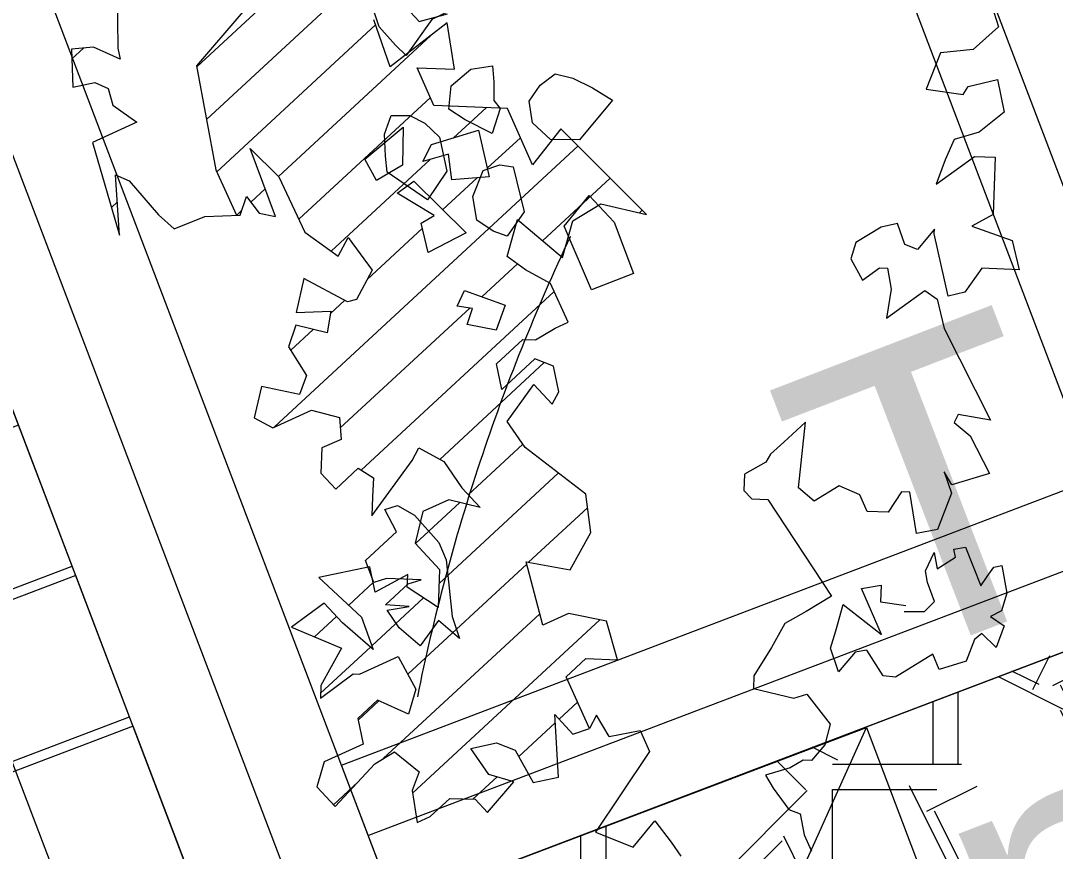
# Model space of a CAD drawing. Header units: metres. Extents: x 1838950 to 1842843, y 5171318 to 5174224.
# Drawn here: x 1841145.419 to 1841146.447, y 5171604.639 to 5171605.464 of the extents above; entities that cross this region are included whole.
import ezdxf

# ---------------------------------------------------------------- set-up
doc = ezdxf.new("R2010")
doc.units = ezdxf.units.M
doc.header["$LTSCALE"] = 0.0254
doc.header["$PDMODE"] = 1
doc.header["$PDSIZE"] = -2
doc.layers.get('0').update_dxf_attribs({"lineweight": 18})
for name, color, linetype, lineweight in [('Fond topo - VEG_SUPPRIME', 8, 'Continuous', 18), ('Fond topo - Z_500', 8, 'Continuous', 9), ('SA - Bâtiment AB', 7, 'Continuous', 18)]:
    doc.layers.add(name, color=color, linetype=linetype, lineweight=lineweight)
for name, color, linetype, lineweight, true_color in [('SA - bande stérile', 7, 'Continuous', 18, 0xc0c0c0), ('SA - Bastaing bois', 7, 'Continuous', 18, 0x993300), ('SA - EP-emmerg', 5, 'Continuous', 18, 0x0000ff), ('SA - EP-réso-txt', 5, 'Continuous', 18, 0x0000ff), ('SA - gazon', 7, 'Continuous', 18, 0xccffcc), ('SA - haie séparative', 7, 'Continuous', 18, 0x008000), ('SA - Limite terrain', 1, 'Continuous', 18, 0xff0000), ('SA - platelage bois', 7, 'Continuous', 5, 0x993300), ('SA - trame bande stérile', 6, 'Continuous', 18, 0xff00ff)]:
    doc.layers.add(name, color=color, linetype=linetype, lineweight=lineweight, true_color=true_color)
doc.styles.add('Arial', font='arial.ttf')
doc.styles.add('Simplex', font='simplex_.ttf')

# ---------------------------------------------------------------- blocks, each defined once
blk = doc.blocks.new('VEG12-4')
at = {"flags": 128}
blk.add_lwpolyline([(0.329560066439583, -0.3719964093674198, 0.0302168113201001), (0.3719964123057536, -0.3295600631228898, 0.03021681132009987), (0.4090082134840066, -0.2823179896438353)], format="xyb", dxfattribs=at)
blk = doc.blocks.new('218-4')
at = {"color": 7, "linetype": 'Continuous', "flags": 128}
blk.add_lwpolyline([(-0.3901500000000055, -0.3901499999999984), (0.3901500000000055, 0.3901499999999984), (0.3901500000000055, -0.3901499999999984)], close=True, dxfattribs=at)
blk.add_lwpolyline([(-0.3901500000000055, -0.3901499999999984), (-0.3901500000000055, 0.3901499999999984), (0.3901500000000055, 0.3901499999999984)], dxfattribs=at)
at = {"color": 7, "linetype": 'Continuous', "lineweight": 5, "transparency": 33554687}
for p in [(-0.3901500000000055, 0.3901499999999984), (-0.3901500000000055, 0.3901499999999984), (0.3901500000000055, 0.3901499999999984), (0.3901500000000055, 0.3901499999999984), (0.3901500000000055, 0.3901499999999984), (0.3901500000000055, 0.3901499999999984), (-0.3901500000000055, -0.3901499999999984), (-0.3901500000000055, -0.3901499999999984), (-0.3901500000000055, -0.3901499999999984), (-0.3901500000000055, -0.3901499999999984), (0.3901500000000055, -0.3901499999999984), (0.3901500000000055, -0.3901499999999984)]:
    blk.add_point(p, dxfattribs=at)

msp = doc.modelspace()

# ---------------------------------------------------------------- hatches: boundary and pattern name
at = {"layer": 'SA - bande stérile', "linetype": 'Continuous', "lineweight": 18, "true_color": 0xc0c0c0}
h = msp.add_hatch(dxfattribs=at)
h.set_pattern_fill('GRANULATS2_1', color=9, style=0, pattern_type=2)
h.set_pattern_definition([(0, (0.09999999997671694, 0), (0.5, 0.5), [0.15, -0.35]), (0, (0.4000000000232831, 0.05000000027939677), (0.5, 0.5), [0.125, -0.375]), (0, (0.375, 0.07500000018626451), (0.5, 0.5), [0.1, -0.4000000000000001]), (0, (0.224999999976717, 0.2000000001862645), (0.5, 0.5), [0.075, -0.425]), (0, (0.228809999976717, 0.2000000001862645), (0.5, 0.5), [0.1, -0.4000000000000001]), (0, (0.224999999976717, 0.2250000000931323), (0.5, 0.5), [0.1, -0.4000000000000001]), (0, (0.2281749999767169, 0.2250000000931323), (0.5, 0.5), [0.125, -0.375]), (0, (0, 0.3250000001862645), (0.5, 0.5), [0.125, -0.375]), (0, (0.4749999999767169, 0.3500000000931323), (0.5, 0.5), [0.125, -0.375]), (90, (0, 0.1000000000931323), (-0.4999999999999999, 0.5), [0.075, -0.425]), (90, (0.07499999995343387, 0.4750000000931323), (-0.4999999999999999, 0.5), [0.05, -0.45]), (90, (0.09999999997671694, 0), (-0.4999999999999999, 0.5), [0.075, -0.425]), (90, (0.1500000000232831, 0.4500000001862645), (-0.4999999999999999, 0.5), [0.025, -0.475]), (90, (0.1750000000465661, 0.25), (-0.4999999999999999, 0.5), [0.075, -0.425]), (90, (0.224999999976717, 0.07500000018626451), (-0.4999999999999999, 0.5), [0.125, -0.375]), (90, (0.2750000000232831, 0.4250000002793968), (-0.4999999999999999, 0.5), [0.075, -0.425]), (90, (0.3249999999534339, 0.2250000000931323), (-0.4999999999999999, 0.5), [0.1, -0.4000000000000001]), (90, (0.3499999999767169, 0.2250000000931323), (-0.4999999999999999, 0.5), [0.1, -0.4000000000000001]), (90, (0.4000000000232831, 0), (-0.4999999999999999, 0.5), [0.05, -0.45]), (90, (0.4749999999767169, 0.07500000018626451), (-0.4999999999999999, 0.5), [0.125, -0.375]), (44.99999999999999, (0.05000000004656613, 0.05000000027939677), (0, 0.499999999868091), [0.212132, -0.49497478115]), (44.99999999999999, (0.09999999997671694, 0.07500000018626451), (0, 0.499999999868091), [0.106066, -0.6010407811499999]), (44.99999999999999, (0.3249999999534339, 0.3500000000931323), (0, 0.499999999868091), [0.14142135, -0.5656854311499999]), (44.99999999999999, (0.3249999999534339, 0.375), (0, 0.499999999868091), [0.106066, -0.6010407811499999]), (135, (0.1500000000232831, 0.3250000001862645), (-0.499999999868091, 0), [0.0353555, -0.67175128115]), (135, (0.05000000004656613, 0.05000000027939677), (-0.499999999868091, 0), [0.0707105, -0.6363962811499999]), (135, (0.1999999999534339, 0.2000000001862645), (-0.499999999868091, 0), [0.0707105, -0.6363962811499999]), (135, (0.3249999999534339, 0.3250000001862645), (-0.499999999868091, 0), [0.0707105, -0.6363962811499999]), (135, (0.4749999999767169, 0.4250000002793968), (-0.499999999868091, 0), [0.106066, -0.6010407811499999]), (135, (0.4749999999767169, 0.3999999999068677), (-0.499999999868091, 0), [0.0707105, -0.6363962811499999]), (135, (0.4499999999534339, 0.4500000001862645), (-0.499999999868091, 0), [0.0707105, -0.6363962811499999]), (135, (0.3000000000465661, 0), (-0.499999999868091, 0), [0.106066, -0.6010407811499999]), (26.5650512, (0.4499999999534339, 0.3000000002793968), (0.5000000001118504, -2.357453121604181e-11), [0.05590000000000001, -1.0621339885]), (26.5650512, (0.3249999999534339, 0.1750000002793968), (0.5000000001118504, -2.357453121604181e-11), [0.05590000000000001, -1.0621339885]), (26.5650512, (0.1500000000232831, 0.3250000001862645), (0.5000000001118504, -2.357453121604181e-11), [0.1118, -1.0062339885]), (26.5650512, (0.1750000000465661, 0.4500000001862645), (0.5000000001118504, -2.357453121604181e-11), [0.1118, -1.0062339885]), (26.5650512, (0.1750000000465661, 0.3250000001862645), (0.5000000001118504, -2.357453121604181e-11), [0.1118, -1.0062339885]), (26.5650512, (0.4749999999767169, 0.4250000002793968), (0.5000000001118504, -2.357453121604181e-11), [0.1118, -1.0062339885]), (26.5650512, (0, 0.1750000002793968), (0.5000000001118504, -2.357453121604181e-11), [0.167705, -0.9503289885000001]), (26.5650512, (0, 0.2000000001862645), (0.5000000001118504, -2.357453121604181e-11), [0.167705, -0.9503289885000001]), (26.5650512, (0, 0.3999999999068677), (0.5000000001118504, -2.357453121604181e-11), [0.167705, -0.9503289885000001]), (63.43494882, (0.25, 0.375), (-1.981075026247225e-10, 0.5000000001118503), [0.05589999999999999, -1.0621339885]), (63.43494882, (0.4749999999767169, 0.3500000000931323), (-1.981075026247225e-10, 0.5000000001118503), [0.05589999999999999, -1.0621339885]), (63.43494882, (0.4832551351047742, 0.366510270347142), (-1.981075026247225e-10, 0.5000000001118503), [0.1118, -1.0062339885]), (63.43494882, (0.4250000000465662, 0.3000000002793968), (-1.981075026247225e-10, 0.5000000001118503), [0.1118, -1.0062339885]), (63.43494882, (0.125, 0.3500000000931323), (-1.981075026247225e-10, 0.5000000001118503), [0.1118, -1.0062339885]), (63.43494882, (0.09999999997671694, 0.3500000000931323), (-1.981075026247225e-10, 0.5000000001118503), [0.1118, -1.0062339885]), (63.43494882, (0.2750000000232831, 0.3999999999068677), (-1.981075026247225e-10, 0.5000000001118503), [0.167705, -0.9503289884999999]), (116.5650512, (0.1500000000232831, 0.2749999999068677), (2.357461448276865e-11, 0.5000000001118504), [0.0559, -1.0621339885]), (116.5650512, (0.4749999999767169, 0.2250000000931323), (2.357461448276865e-11, 0.5000000001118504), [0.0559, -1.0621339885]), (116.5650512, (0.375, 0.07500000018626451), (2.357461448276865e-11, 0.5000000001118504), [0.1118, -1.0062339885]), (116.5650512, (0.3499999999767169, 0.1000000000931323), (2.357461448276865e-11, 0.5000000001118504), [0.1118, -1.0062339885]), (116.5650512, (0.4000000000232831, 0.4500000001862645), (2.357461448276865e-11, 0.5000000001118504), [0.1118, -1.0062339885]), (116.5650512, (0, 0.2000000001862645), (2.357461448276865e-11, 0.5000000001118504), [0.1118, -1.0062339885]), (116.5650512, (0.25, 0), (2.357461448276865e-11, 0.5000000001118504), [0.167705, -0.9503289885000001]), (153.43494882, (0.4250000000465662, 0.3000000002793968), (-0.5000000001118503, -1.981073638468445e-10), [0.1118, -1.0062339885]), (153.43494882, (0.4499999999534339, 0.2749999999068677), (-0.5000000001118503, -1.981073638468445e-10), [0.1118, -1.0062339885]), (153.43494882, (0.07499999995343387, 0.02499999990686774), (-0.5000000001118503, -1.981073638468445e-10), [0.0559, -1.0621339885]), (153.43494882, (0.224999999976717, 0.2250000000931323), (-0.5000000001118503, -1.981073638468445e-10), [0.0559, -1.0621339885]), (153.43494882, (0.3249999999534339, 0.375), (-0.5000000001118503, -1.981073638468445e-10), [0.0559, -1.0621339885])])
h.paths.add_polyline_path([(1841151.674779526, 5171606.287640774), (1841151.496993503, 5171606.754995387), (1841145.790916773, 5171604.58435097), (1841145.968697633, 5171604.117009927)])

# ---------------------------------------------------------------- linework, layer by layer
at = {"layer": 'SA - Bastaing bois', "linetype": 'Continuous'}
for p, q in [((1841146.608677386, 5171604.895434681), (1841144.784597143, 5171609.690491849)), ((1841146.511908705, 5171604.938866363), (1841145.764250425, 5171604.654450074))]:
    msp.add_line(p, q, dxfattribs=at)
at = {"layer": 'SA - Bastaing bois', "flags": 128}
for points in [[(1841146.538574764, 5171604.868766994), (1841144.714229567, 5171609.66407452), (1841144.854812846, 5171609.716852162), (1841146.678780005, 5171604.922102367)], [(1841145.737584077, 5171604.724549175), (1841146.485242586, 5171605.008964645), (1841146.538575178, 5171604.868767152), (1841145.790916772, 5171604.584350972)]]:
    msp.add_lwpolyline(points, close=True, dxfattribs=at)
at = {"layer": 'SA - Bâtiment AB'}
for p, q in [((1841145.968697633, 5171604.117009927), (1841143.963570414, 5171609.387983683)), ((1841145.800459462, 5171604.053010568), (1841143.795027341, 5171609.324785833))]:
    msp.add_line(p, q, dxfattribs=at)
at = {"layer": 'SA - Bâtiment AB', "color": 16, "linetype": 'Continuous', "lineweight": 20, "true_color": 0x800000}
msp.add_line((1841145.884578547, 5171604.085010247), (1841143.881022487, 5171609.351853827), dxfattribs=at)
at = {"layer": 'SA - Bâtiment AB', "flags": 128}
msp.add_lwpolyline([(1841145.800459462, 5171604.053010568), (1841144.733803497, 5171606.856980085), (1841140.294185095, 5171605.16810814), (1841141.360841367, 5171602.364130323)], dxfattribs=at)
at = {"layer": 'SA - Bâtiment AB', "linetype": 'Continuous', "flags": 128}
msp.add_lwpolyline([(1841145.683626076, 5171604.008566325), (1841144.972527106, 5171605.877869495), (1841140.766571886, 5171604.277888033), (1841141.477674706, 5171602.408574687)], dxfattribs=at)
at = {"layer": 'SA - gazon', "color": 254, "linetype": 'Continuous', "true_color": 0xccffcc}
msp.add_solid([(1841144.854812846, 5171609.716852162), (1841149.681029776, 5171611.528706033), (1841146.678780006, 5171604.922102365), (1841151.496993503, 5171606.754995387)], dxfattribs=at)
at = {"layer": 'SA - haie séparative'}
for p, q in [((1841145.739706125, 5171605.553905942), (1841145.593632567, 5171605.418700049)), ((1841145.739706125, 5171605.553905942), (1841145.593632567, 5171605.418700049)), ((1841146.363059814, 5171605.545042378), (1841146.390359563, 5171605.45835009)), ((1841145.751499802, 5171605.503451239), (1841145.603347424, 5171605.366321321)), ((1841145.751499802, 5171605.503451239), (1841145.603347424, 5171605.366321321)), ((1841145.639231168, 5171605.473313084), (1841145.593465003, 5171605.419603483)), ((1841145.771214557, 5171605.460328499), (1841145.613062277, 5171605.313942599)), ((1841145.771214557, 5171605.460328499), (1841145.613062277, 5171605.313942599)), ((1841146.390359563, 5171605.45835009), (1841146.36515252, 5171605.435886331)), ((1841145.826195517, 5171605.449848047), (1841145.67476261, 5171605.309681558)), ((1841145.826195517, 5171605.449848047), (1841145.67476261, 5171605.309681558)), ((1841145.481086148, 5171605.437268791), (1841145.469456911, 5171605.426504551)), ((1841145.481086148, 5171605.437268791), (1841145.469456911, 5171605.426504551)), ((1841146.332574877, 5171605.43263768), (1841146.318547557, 5171605.396220365)), ((1841146.36515252, 5171605.435886331), (1841146.332574877, 5171605.43263768)), ((1841145.593465003, 5171605.419603483), (1841145.612614476, 5171605.316356973)), ((1841146.318547557, 5171605.396220365), (1841146.355312722, 5171605.391194134)), ((1841146.355312722, 5171605.391194134), (1841146.360126256, 5171605.399121032)), ((1841146.360126256, 5171605.399121032), (1841146.389242579, 5171605.406109163)), ((1841146.389242579, 5171605.406109163), (1841146.39609155, 5171605.373392389)), ((1841145.825754537, 5171605.388068982), (1841145.694981874, 5171605.267025587)), ((1841145.825754537, 5171605.388068982), (1841145.694981874, 5171605.267025587)), ((1841145.881139157, 5171605.377962156), (1841145.848874814, 5171605.348098351)), ((1841145.881139157, 5171605.377962156), (1841145.848874814, 5171605.348098351)), ((1841146.39609155, 5171605.373392389), (1841146.370988867, 5171605.35362896)), ((1841145.91515707, 5171605.348078229), (1841145.882337894, 5171605.317700945)), ((1841145.91515707, 5171605.348078229), (1841145.882337894, 5171605.317700945)), ((1841146.346373035, 5171605.346466945), (1841146.337472227, 5171605.326077771)), ((1841146.370988867, 5171605.35362896), (1841146.346373035, 5171605.346466945)), ((1841145.972635497, 5171605.339909511), (1841145.670930018, 5171605.060650745)), ((1841145.972635497, 5171605.339909511), (1841145.670930018, 5171605.060650745)), ((1841145.825641491, 5171605.326593635), (1841145.727183554, 5171605.235460861)), ((1841145.825641491, 5171605.326593635), (1841145.727183554, 5171605.235460861)), ((1841146.328432293, 5171605.302087767), (1841146.366449462, 5171605.329465289)), ((1841146.337472227, 5171605.326077771), (1841146.328432293, 5171605.302087767)), ((1841146.366449462, 5171605.329465289), (1841146.387151871, 5171605.328665414)), ((1841146.387151871, 5171605.328665414), (1841146.384960917, 5171605.271958876)), ((1841145.612614476, 5171605.316356973), (1841145.632946063, 5171605.270976117)), ((1841145.872222108, 5171605.308337766), (1841145.837964871, 5171605.276629127)), ((1841145.872222108, 5171605.308337766), (1841145.837964871, 5171605.276629127)), ((1841146.004458756, 5171605.307994469), (1841145.93720575, 5171605.245744911)), ((1841146.004458756, 5171605.307994469), (1841145.93720575, 5171605.245744911)), ((1841145.661493671, 5171605.297399919), (1841145.647190393, 5171605.284160785)), ((1841145.661493671, 5171605.297399919), (1841145.647190393, 5171605.284160785)), ((1841145.51475191, 5171605.284317159), (1841145.508899521, 5171605.278900283)), ((1841145.51475191, 5171605.284317159), (1841145.508899521, 5171605.278900283)), ((1841145.958671041, 5171605.26004483), (1841145.983434147, 5171605.29063308)), ((1841145.983434147, 5171605.29063308), (1841146.00840897, 5171605.264016636)), ((1841145.638310713, 5171605.275941589), (1841145.632937597, 5171605.270968279)), ((1841145.638310713, 5171605.275941589), (1841145.632937597, 5171605.270968279)), ((1841146.036282063, 5171605.276079213), (1841146.033431532, 5171605.27344071)), ((1841146.036282063, 5171605.276079213), (1841146.033431532, 5171605.27344071)), ((1841146.00840897, 5171605.264016636), (1841146.027706707, 5171605.213113618)), ((1841146.289963058, 5171605.263009062), (1841146.273587278, 5171605.259134422)), ((1841146.297264101, 5171605.241993661), (1841146.289963058, 5171605.263009062)), ((1841146.384960917, 5171605.271958876), (1841146.36377163, 5171605.260157341)), ((1841145.817960546, 5171605.258113204), (1841145.763017822, 5171605.207258158)), ((1841145.817960546, 5171605.258113204), (1841145.763017822, 5171605.207258158)), ((1841145.98578539, 5171605.19678138), (1841145.958671041, 5171605.26004483)), ((1841146.273587278, 5171605.259134422), (1841146.248658459, 5171605.243871623)), ((1841146.326693441, 5171605.257082578), (1841146.309691702, 5171605.237006152)), ((1841146.32651955, 5171605.252581948), (1841146.326693441, 5171605.257082578)), ((1841146.340356605, 5171605.190748987), (1841146.32651955, 5171605.252581948)), ((1841146.36377163, 5171605.260157341), (1841146.403789455, 5171605.245990962)), ((1841146.248658459, 5171605.243871623), (1841146.243531946, 5171605.227843512)), ((1841146.309691702, 5171605.237006152), (1841146.297264101, 5171605.241993661)), ((1841146.403789455, 5171605.245990962), (1841146.410777529, 5171605.216874558)), ((1841145.912332652, 5171605.222722345), (1841145.876965575, 5171605.189986489)), ((1841145.912332652, 5171605.222722345), (1841145.876965575, 5171605.189986489)), ((1841146.243531946, 5171605.227843512), (1841146.255333537, 5171605.206654222)), ((1841146.027706707, 5171605.213113618), (1841145.98578539, 5171605.19678138)), ((1841146.255333537, 5171605.206654222), (1841146.272022305, 5171605.218629644)), ((1841146.272022305, 5171605.218629644), (1841146.280123249, 5171605.218316648)), ((1841146.280123249, 5171605.218316648), (1841146.283823904, 5171605.197440569)), ((1841146.373873256, 5171605.21830042), (1841146.356732356, 5171605.194623626)), ((1841146.410777529, 5171605.216874558), (1841146.373873256, 5171605.21830042)), ((1841145.948822905, 5171605.195127024), (1841145.757103612, 5171605.017671389)), ((1841145.948822905, 5171605.195127024), (1841145.757103612, 5171605.017671389)), ((1841146.283823904, 5171605.197440569), (1841146.279110633, 5171605.168776268)), ((1841146.300439002, 5171605.184178179), (1841146.317127778, 5171605.196153819)), ((1841146.317127778, 5171605.196153819), (1841146.32941622, 5171605.18756594)), ((1841146.356732356, 5171605.194623626), (1841146.340356605, 5171605.190748987)), ((1841145.740566511, 5171605.186477153), (1841145.726414632, 5171605.173378104)), ((1841145.740566511, 5171605.186477153), (1841145.726414632, 5171605.173378104)), ((1841146.279110633, 5171605.168776268), (1841146.300439002, 5171605.184178179)), ((1841146.32941622, 5171605.18756594), (1841146.336404322, 5171605.158449538)), ((1841145.864856965, 5171605.178778902), (1841145.736203242, 5171605.059696874)), ((1841145.864856965, 5171605.178778902), (1841145.736203242, 5171605.059696874)), ((1841145.7093112, 5171605.157547096), (1841145.687011354, 5171605.136906384)), ((1841145.7093112, 5171605.157547096), (1841145.687011354, 5171605.136906384)), ((1841146.336404322, 5171605.158449538), (1841146.382467161, 5171605.067427315)), ((1841145.938997643, 5171605.124661889), (1841145.835040459, 5171605.02843903)), ((1841145.938997643, 5171605.124661889), (1841145.835040459, 5171605.02843903)), ((1841146.350237291, 5171605.073179699), (1841146.346323876, 5171605.065218025)), ((1841146.382467161, 5171605.067427315), (1841146.350237291, 5171605.073179699)), ((1841146.198498051, 5171605.065520802), (1841146.176995782, 5171605.045618263)), ((1841146.191458794, 5171604.999987084), (1841146.198498051, 5171605.065520802)), ((1841146.346323876, 5171605.065218025), (1841146.36203888, 5171605.05199041)), ((1841146.36203888, 5171605.05199041), (1841146.381315434, 5171605.014286346)), ((1841145.917618914, 5171605.043502874), (1841145.863432942, 5171604.99334825)), ((1841145.917618914, 5171605.043502874), (1841145.863432942, 5171604.99334825)), ((1841146.176995782, 5171605.045618263), (1841146.163907414, 5171605.033503734)), ((1841146.163907414, 5171605.033503734), (1841146.159093898, 5171605.025576621)), ((1841146.159093898, 5171605.025576621), (1841146.13790461, 5171605.013775081)), ((1841146.336310216, 5171605.0160252), (1841146.34361126, 5171604.995009797)), ((1841146.343924255, 5171605.003110795), (1841146.336310216, 5171605.0160252)), ((1841145.952898179, 5171605.014786457), (1841145.834435879, 5171604.905137545)), ((1841145.952898179, 5171605.014786457), (1841145.834435879, 5171604.905137545)), ((1841146.13790461, 5171605.013775081), (1841146.137278619, 5171604.997573086)), ((1841146.381315434, 5171605.014286346), (1841146.343924255, 5171605.003110795)), ((1841146.137278619, 5171604.997573086), (1841146.145066577, 5171604.989159306)), ((1841146.207173807, 5171604.986759688), (1841146.191458794, 5171604.999987084)), ((1841146.232102599, 5171605.002022491), (1841146.207173807, 5171604.986759688)), ((1841146.252492041, 5171604.993121616), (1841146.232102599, 5171605.002022491)), ((1841146.294070748, 5171604.996022495), (1841146.28066941, 5171604.975806966)), ((1841146.302171694, 5171604.995709503), (1841146.294070748, 5171604.996022495)), ((1841146.30870764, 5171604.954891731), (1841146.302171694, 5171604.995709503)), ((1841145.854982275, 5171604.985526202), (1841145.811088588, 5171604.944898157)), ((1841145.854982275, 5171604.985526202), (1841145.811088588, 5171604.944898157)), ((1841146.145066577, 5171604.989159306), (1841146.161268468, 5171604.988533317)), ((1841146.161268468, 5171604.988533317), (1841146.224259428, 5171604.8923497)), ((1841146.259966976, 5171604.976606839), (1841146.252492041, 5171604.993121616)), ((1841146.34361126, 5171604.995009797), (1841146.329583939, 5171604.958592483)), ((1841145.780440307, 5171604.978635141), (1841145.79321561, 5171604.982648891)), ((1841145.79220707, 5171604.956545815), (1841145.780440307, 5171604.978635141)), ((1841145.79321561, 5171604.982648891), (1841145.809969869, 5171604.972986978)), ((1841145.981971874, 5171604.980326155), (1841145.923421794, 5171604.92613219)), ((1841145.981971874, 5171604.980326155), (1841145.923421794, 5171604.92613219)), ((1841146.28066941, 5171604.975806966), (1841146.259966976, 5171604.976606839)), ((1841145.809969869, 5171604.972986978), (1841145.834164372, 5171604.945910247)), ((1841145.783793183, 5171604.94875781), (1841145.79220707, 5171604.956545815)), ((1841146.329583939, 5171604.958592483), (1841146.30870764, 5171604.954891731)), ((1841145.761355978, 5171604.927990012), (1841145.783793183, 5171604.94875781)), ((1841145.834164372, 5171604.945910247), (1841145.841604498, 5171604.928495217)), ((1841146.317831159, 5171604.917714487), (1841146.326547977, 5171604.935715489)), ((1841146.326547977, 5171604.935715489), (1841146.329363373, 5171604.91974783)), ((1841146.346064075, 5171604.939156514), (1841146.35759629, 5171604.941189857)), ((1841146.347471782, 5171604.931172575), (1841146.346064075, 5171604.939156514)), ((1841146.35759629, 5171604.941189857), (1841146.372618476, 5171604.902678288)), ((1841145.769522365, 5171604.906039683), (1841145.761355978, 5171604.927990012)), ((1841145.921479448, 5171604.924334404), (1841145.803294597, 5171604.814942355)), ((1841145.921479448, 5171604.924334404), (1841145.803294597, 5171604.814942355)), ((1841145.841604498, 5171604.928495217), (1841145.847549208, 5171604.872375703)), ((1841146.329363373, 5171604.91974783), (1841146.347471782, 5171604.931172575)), ((1841146.31986453, 5171604.906182298), (1841146.317831159, 5171604.917714487)), ((1841146.379194867, 5171604.912069899), (1841146.38577086, 5171604.921461526)), ((1841146.38577086, 5171604.921461526), (1841146.393754742, 5171604.922869208)), ((1841146.393754742, 5171604.922869208), (1841146.398603508, 5171604.895369359)), ((1841145.768986017, 5171604.905928024), (1841145.744668033, 5171604.883419168)), ((1841145.768986017, 5171604.905928024), (1841145.744668033, 5171604.883419168)), ((1841145.782297769, 5171604.910053322), (1841145.769522365, 5171604.906039683)), ((1841145.781289232, 5171604.883950247), (1841145.803726441, 5171604.90471815)), ((1841145.816501734, 5171604.908731791), (1841145.782297769, 5171604.910053322)), ((1841145.803726441, 5171604.90471815), (1841145.816501734, 5171604.908731791)), ((1841146.254168118, 5171604.900086743), (1841146.27368443, 5171604.903527758)), ((1841146.27368443, 5171604.903527758), (1841146.272951304, 5171604.886934444)), ((1841146.326853885, 5171604.887291836), (1841146.31986453, 5171604.906182298)), ((1841146.372618476, 5171604.902678288), (1841146.379194867, 5171604.912069899)), ((1841146.274146565, 5171604.854217104), (1841146.254168118, 5171604.900086743)), ((1841146.398603508, 5171604.895369359), (1841146.393435017, 5171604.877994019)), ((1841145.818972274, 5171604.890824363), (1841145.767535943, 5171604.843214995)), ((1841145.818972274, 5171604.890824363), (1841145.767535943, 5171604.843214995)), ((1841145.804657197, 5171604.882145897), (1841145.781289232, 5171604.883950247)), ((1841145.782880754, 5171604.878480027), (1841145.804657197, 5171604.882145897)), ((1841146.224259428, 5171604.8923497), (1841146.1993306, 5171604.877086688)), ((1841146.22864585, 5171604.858085208), (1841146.235954958, 5171604.884069936)), ((1841146.235954958, 5171604.884069936), (1841146.274146565, 5171604.854217104)), ((1841146.272951304, 5171604.886934444), (1841146.298310453, 5171604.883173775)), ((1841146.31672938, 5171604.877274556), (1841146.326853885, 5171604.887291836)), ((1841145.73255936, 5171604.872211368), (1841145.710713599, 5171604.851990907)), ((1841145.73255936, 5171604.872211368), (1841145.710713599, 5171604.851990907)), ((1841145.934458694, 5171604.874977066), (1841145.778888638, 5171604.730981228)), ((1841145.934458694, 5171604.874977066), (1841145.778888638, 5171604.730981228)), ((1841145.794821511, 5171604.860891216), (1841145.782880754, 5171604.878480027)), ((1841145.847549208, 5171604.872375703), (1841145.854815556, 5171604.850460151)), ((1841146.1993306, 5171604.877086688), (1841146.178141313, 5171604.865285148)), ((1841146.296587838, 5171604.877381987), (1841146.31672938, 5171604.877274556)), ((1841146.393435017, 5171604.877994019), (1841146.382528461, 5171604.872412209)), ((1841146.382528461, 5171604.872412209), (1841146.39609402, 5171604.862913366)), ((1841145.994257911, 5171604.868956422), (1841145.80798753, 5171604.696544457)), ((1841145.994257911, 5171604.868956422), (1841145.80798753, 5171604.696544457)), ((1841145.833873766, 5171604.868396839), (1841145.815763301, 5171604.842954528)), ((1841145.854815556, 5171604.850460151), (1841145.833873766, 5171604.868396839)), ((1841146.178141313, 5171604.865285148), (1841146.16460087, 5171604.841469244)), ((1841146.39609402, 5171604.862913366), (1841146.388002857, 5171604.841363898)), ((1841145.815763301, 5171604.842954528), (1841145.794821511, 5171604.860891216)), ((1841146.223477361, 5171604.840709868), (1841146.22864585, 5171604.858085208)), ((1841146.373655224, 5171604.855298216), (1841146.366453389, 5171604.849455062)), ((1841146.388002857, 5171604.841363898), (1841146.373655224, 5171604.855298216)), ((1841145.766148603, 5171604.841930923), (1841145.716629476, 5171604.79609581)), ((1841145.766148603, 5171604.841930923), (1841145.716629476, 5171604.79609581)), ((1841146.16460087, 5171604.841469244), (1841146.147286136, 5171604.813291824)), ((1841146.366453389, 5171604.849455062), (1841146.358362232, 5171604.827905807)), ((1841146.231248794, 5171604.817383933), (1841146.223477361, 5171604.840709868)), ((1841146.247949494, 5171604.836792617), (1841146.231248794, 5171604.817383933)), ((1841146.259481709, 5171604.838825959), (1841146.247949494, 5171604.836792617)), ((1841146.275862689, 5171604.813359457), (1841146.259481709, 5171604.838825959)), ((1841146.32512416, 5171604.834850633), (1841146.28802054, 5171604.811844553)), ((1841146.331488097, 5171604.819508627), (1841146.32512416, 5171604.834850633)), ((1841146.358362232, 5171604.827905807), (1841146.331488097, 5171604.819508627)), ((1841146.147286136, 5171604.813291824), (1841146.146799259, 5171604.800690413)), ((1841146.28802054, 5171604.811844553), (1841146.275862689, 5171604.813359457)), ((1841146.146799259, 5171604.800690413), (1841146.186990962, 5171604.791024445)), ((1841146.186990962, 5171604.791024445), (1841146.19976628, 5171604.795037979)), ((1841146.19976628, 5171604.795037979), (1841146.222956255, 5171604.765295803)), ((1841145.774561991, 5171604.788347314), (1841145.753851262, 5171604.769177601)), ((1841145.774561991, 5171604.788347314), (1841145.753851262, 5171604.769177601)), ((1841145.972097129, 5171604.78707346), (1841145.953782834, 5171604.770121781)), ((1841145.972097129, 5171604.78707346), (1841145.953782834, 5171604.770121781)), ((1841145.990729165, 5171604.77426658), (1841145.9839068, 5171604.761008354)), ((1841146.003430904, 5171604.753042512), (1841145.990729165, 5171604.77426658)), ((1841145.949822361, 5171604.766456066), (1841145.91364802, 5171604.732972952)), ((1841145.949822361, 5171604.766456066), (1841145.91364802, 5171604.732972952)), ((1841146.003430877, 5171604.753042511), (1841146.034312657, 5171604.759060835)), ((1841146.034312657, 5171604.759060835), (1841146.043413943, 5171604.73797588)), ((1841146.222956255, 5171604.765295803), (1841146.217655862, 5171604.744767282)), ((1841146.217655862, 5171604.744767282), (1841146.204428407, 5171604.729052162)), ((1841146.043413943, 5171604.73797588), (1841146.014706724, 5171604.694914039)), ((1841146.196327462, 5171604.729365158), (1841146.18341301, 5171604.721751251)), ((1841146.204428407, 5171604.729052162), (1841146.196327462, 5171604.729365158)), ((1841146.18341301, 5171604.721751251), (1841146.158797197, 5171604.714589017)), ((1841145.7540409, 5171604.707982183), (1841145.729445357, 5171604.685216473)), ((1841145.7540409, 5171604.707982183), (1841145.729445357, 5171604.685216473)), ((1841145.892003843, 5171604.712939207), (1841145.867938171, 5171604.690663893)), ((1841145.892003843, 5171604.712939207), (1841145.867938171, 5171604.690663893)), ((1841146.158797197, 5171604.714589017), (1841146.166411239, 5171604.701674614)), ((1841146.166411239, 5171604.701674614), (1841146.181813263, 5171604.680346431)), ((1841146.014706724, 5171604.694914039), (1841145.989843377, 5171604.65801401)), ((1841146.181813289, 5171604.680346432), (1841146.193375555, 5171604.676293957)), ((1841146.027126108, 5171604.643051707), (1841146.04887183, 5171604.669254948)), ((1841146.04887183, 5171604.669254948), (1841146.065173967, 5171604.647891776)), ((1841146.193375521, 5171604.676293743), (1841146.197076164, 5171604.655417446)), ((1841145.989843377, 5171604.65801401), (1841146.027126108, 5171604.643051707)), ((1841146.065173967, 5171604.647891776), (1841146.074553446, 5171604.634007777)), ((1841146.197076164, 5171604.655417446), (1841146.204551128, 5171604.638902673))]:
    msp.add_line(p, q, dxfattribs=at)
at = {"layer": 'SA - haie séparative', "flags": 128}
for points in [[(1841145.827272775, 5171605.465682421), (1841145.801747082, 5171605.429862012), (1841145.790933169, 5171605.439987457), (1841145.774908131, 5171605.45835327), (1841145.769718304, 5171605.474071068), (1841145.780246343, 5171605.49497871), (1841145.790742507, 5171605.504670089), (1841145.8030923, 5171605.508747841), (1841145.824000075, 5171605.498219624), (1841145.83665689, 5171605.478741962), (1841145.844494644, 5171605.4738592)], [(1841145.887146748, 5171605.352225858), (1841145.860265286, 5171605.365761995), (1841145.844219099, 5171605.376650139), (1841145.846528134, 5171605.399824328), (1841145.866016684, 5171605.416219929), (1841145.887337425, 5171605.419524436), (1841145.888788415, 5171605.403817436), (1841145.888735488, 5171605.385123232), (1841145.895069146, 5171605.377253808)], [(1841145.973870352, 5171605.345997814), (1841145.945082557, 5171605.346453156), (1841145.927182814, 5171605.362954951), (1841145.923878242, 5171605.384275892), (1841145.934766385, 5171605.400322074), (1841145.949753377, 5171605.411496274), (1841145.96731416, 5171605.407333612), (1841145.98672857, 5171605.397557319), (1841146.006884243, 5171605.385536049)], [(1841145.842174974, 5171605.314964654), (1841145.823025476, 5171605.28622965), (1841145.782724589, 5171605.314011586), (1841145.781273667, 5171605.329718608), (1841145.780214389, 5171605.351781216), (1841145.786622276, 5171605.370083419), (1841145.805316386, 5171605.370030311), (1841145.820250453, 5171605.362510307), (1841145.834792697, 5171605.348635253)], [(1841145.760570578, 5171605.326731588), (1841145.798761741, 5171605.358609728), (1841145.798201151, 5171605.320770749), (1841145.772372121, 5171605.305542516)], [(1841145.826939052, 5171605.341294892), (1841145.873470381, 5171605.35572323), (1841145.884298158, 5171605.309330937), (1841145.847220092, 5171605.306256594), (1841145.843693221, 5171605.331633306), (1841145.818177396, 5171605.324505849)], [(1841145.919080245, 5171605.274367237), (1841145.902186609, 5171605.250112734), (1841145.887993985, 5171605.255387225), (1841145.871947802, 5171605.266275367), (1841145.867901811, 5171605.289841534), (1841145.878069812, 5171605.315610657), (1841145.894910363, 5171605.321171205), (1841145.90799087, 5171605.31926485)], [(1841145.792622646, 5171605.293041263), (1841145.809311304, 5171605.30501669), (1841145.8614048, 5171605.25342446), (1841145.823700727, 5171605.234147696), (1841145.816712598, 5171605.263264099), (1841145.82962712, 5171605.27087843)], [(1841145.859618284, 5171605.196266197), (1841145.900097004, 5171605.181616488), (1841145.891022233, 5171605.156726233), (1841145.86239293, 5171605.162339722), (1841145.867519333, 5171605.178367837), (1841145.852287139, 5171605.180759125)]]:
    msp.add_lwpolyline(points, close=True, dxfattribs=at)
for points in [[(1841145.514592757, 5171605.493088339), (1841145.515136695, 5171605.437177492), (1841145.517419695, 5171605.426271722), (1841145.490833913, 5171605.438116473), (1841145.469126923, 5171605.436250903), (1841145.470366821, 5171605.398341903), (1841145.492177935, 5171605.40290792), (1841145.505470934, 5171605.396985593), (1841145.510245624, 5171605.380575362), (1841145.533922415, 5171605.363434385), (1841145.489882647, 5171605.34350105), (1841145.516973654, 5171605.251408208), (1841145.512968236, 5171605.311058545), (1841145.526261237, 5171605.30513622), (1841145.555612757, 5171605.271550233), (1841145.571292889, 5171605.2574228), (1841145.601518203, 5171605.269776596), (1841145.63672664, 5171605.271120409), (1841145.642857424, 5171605.289814297), (1841145.655733095, 5171605.27309064), (1841145.671830537, 5171605.269764109), (1841145.646500886, 5171605.337449837), (1841145.675161028, 5171605.309299295), (1841145.700977562, 5171605.254214977), (1841145.734199186, 5171605.230452703), (1841145.743928657, 5171605.249008412), (1841145.767914484, 5171605.216530696), (1841145.752480053, 5171605.187320784), (1841145.743374459, 5171605.184968015), (1841145.70010418, 5171605.208274747), (1841145.692481725, 5171605.174314121), (1841145.726790138, 5171605.175693133), (1841145.723255151, 5171605.154194802), (1841145.691994846, 5171605.16171271), (1841145.684859486, 5171605.140353484), (1841145.702683739, 5171605.111720219), (1841145.695652716, 5171605.093061542), (1841145.658091709, 5171605.100822887), (1841145.650573794, 5171605.069562372), (1841145.669128132, 5171605.059830801), (1841145.707662912, 5171605.077272709), (1841145.735322627, 5171605.069893917), (1841145.737188304, 5171605.048186922), (1841145.717938409, 5171605.039915984), (1841145.716964654, 5171605.014713164), (1841145.731675196, 5171604.998820423), (1841145.754112283, 5171605.01958801), (1841145.769066482, 5171605.009995969), (1841145.768336164, 5171604.991093853), (1841145.767605835, 5171604.972191309), (1841145.807601029, 5171605.027437452), (1841145.814388612, 5171605.039795425), (1841145.83910477, 5171605.026220253), (1841145.857033132, 5171605.000287115), (1841145.875204933, 5171604.980654684), (1841145.843944845, 5171604.98817258), (1841145.818255037, 5171604.976544929), (1841145.810737016, 5171604.945284417), (1841145.834966296, 5171604.919107832), (1841145.833505665, 5171604.8813036), (1841145.80273224, 5171604.901422919), (1841145.803219116, 5171604.914024328), (1841145.770985276, 5171604.896339404), (1841145.765658325, 5171604.921785667), (1841145.714765375, 5171604.91113178), (1841145.757409896, 5171604.871623469), (1841145.768794313, 5171604.83963263), (1841145.738264339, 5171604.86605308), (1841145.720092326, 5171604.885685519), (1841145.687615044, 5171604.861699892), (1841145.73729057, 5171604.840849827), (1841145.716927607, 5171604.803775921), (1841145.71644073, 5171604.79117451), (1841145.748918227, 5171604.815160128), (1841145.755218931, 5171604.814916692), (1841145.793753694, 5171604.832358168), (1841145.811438725, 5171604.800124321), (1841145.804164143, 5171604.775164515), (1841145.773147507, 5171604.788983547), (1841145.753514843, 5171604.770811325), (1841145.758842009, 5171604.745365058), (1841145.720307033, 5171604.727923589), (1841145.713032573, 5171604.702964207), (1841145.73120459, 5171604.683331767), (1841145.770713106, 5171604.725976063), (1841145.790102097, 5171604.737847158), (1841145.81457471, 5171604.717971284), (1841145.80754369, 5171604.699312608), (1841145.812627204, 5171604.667565639), (1841145.825472158, 5171604.673379466), (1841145.845104591, 5171604.691551265), (1841145.87030752, 5171604.690577507), (1841145.88242216, 5171604.677489216), (1841145.908842174, 5171604.708018989), (1841145.883882791, 5171604.715293447), (1841145.865954216, 5171604.741226591), (1841145.89140069, 5171604.746553536), (1841145.910059369, 5171604.739522514), (1841145.927744506, 5171604.707288665), (1841145.953190766, 5171604.712615616), (1841145.949289671, 5171604.774966067), (1841145.96746158, 5171604.75533363), (1841145.983906906, 5171604.761008348), (1841145.960651506, 5171604.81238818), (1841145.980284043, 5171604.830559975), (1841146.011787677, 5171604.829342778), (1841146.000646808, 5171604.86763432), (1841145.963085907, 5171604.875395661), (1841145.937396099, 5171604.863768009), (1841145.92089349, 5171604.926605343), (1841145.964755204, 5171604.918600559), (1841145.985118057, 5171604.955674473), (1841145.980277984, 5171604.993722143), (1841145.919874842, 5171605.040227128), (1841145.901946373, 5171605.06616027), (1841145.928609949, 5171605.102991172), (1841145.946781857, 5171605.08335874), (1841145.953569441, 5171605.095716708), (1841145.948242489, 5171605.12116297), (1841145.929583705, 5171605.128193993), (1841145.896862768, 5171605.097907667), (1841145.89153582, 5171605.123353928), (1841145.9177125, 5171605.14758299), (1841145.93031402, 5171605.147096109), (1841145.949703121, 5171605.158967203), (1841145.962547968, 5171605.164781027), (1841145.945106395, 5171605.203316011), (1841145.920390342, 5171605.216891176), (1841145.901974998, 5171605.230222909), (1841145.912401892, 5171605.266779332), (1841145.956916255, 5171605.229001543), (1841145.967343166, 5171605.265558392), (1841145.995041823, 5171605.282517159), (1841146.040599382, 5171605.271742273), (1841145.955553798, 5171605.357060003), (1841145.927124826, 5171605.321199151), (1841145.902242999, 5171605.377148706), (1841145.829334653, 5171605.379965647), (1841145.812758435, 5171605.41756538), (1841145.849662628, 5171605.416139523), (1841145.842435222, 5171605.462392633), (1841145.78575532, 5171605.418608693), (1841145.769526874, 5171605.465209573)], [(1841145.79722553, 5171605.482168335), (1841145.814532066, 5171605.463470719), (1841145.842782991, 5171605.471393671)]]:
    msp.add_lwpolyline(points, dxfattribs=at)
at = {"layer": 'SA - Limite terrain'}
msp.add_open_spline([(1841077.148494005, 5171583.552926086), (1841078.819116467, 5171584.595408667), (1841080.489738929, 5171585.637891247), (1841083.663916589, 5171586.860665588), (1841086.838094248, 5171588.083439928), (1841093.711217374, 5171590.734891087), (1841100.5843405, 5171593.386342246), (1841105.835381354, 5171595.379526313), (1841111.086422208, 5171597.372710383), (1841112.783451396, 5171598.015825182), (1841114.480480583, 5171598.658939983), (1841120.143701821, 5171600.79766511), (1841125.806923058, 5171602.936390238), (1841137.978807179, 5171607.581632444), (1841150.150691301, 5171612.226874649), (1841152.240679241, 5171613.016890125), (1841154.330667181, 5171613.8069056), (1841157.624212456, 5171615.008594722), (1841160.917757731, 5171616.210283844), (1841160.893724598, 5171617.272623914), (1841160.869691464, 5171618.334963986), (1841160.751896168, 5171622.244057775), (1841160.634100872, 5171626.153151565), (1841160.545856377, 5171628.078496747), (1841160.457611882, 5171630.003841928), (1841160.00752512, 5171632.996184364), (1841159.557438357, 5171635.988526801), (1841161.415587508, 5171637.128920515), (1841163.273736658, 5171638.26931423), (1841163.061968354, 5171638.619753661), (1841162.85020005, 5171638.970193092), (1841163.131582272, 5171639.178348508), (1841163.412964493, 5171639.386503925), (1841163.466422816, 5171639.3344813), (1841163.519881138, 5171639.282458674), (1841164.03777199, 5171639.68235248), (1841164.555662841, 5171640.082246285), (1841164.64838548, 5171639.962163887), (1841164.741108119, 5171639.842081491), (1841166.344302063, 5171640.478218381), (1841167.783088456, 5171641.548365939), (1841166.833303172, 5171642.781718574), (1841165.883517887, 5171644.015071209), (1841171.201808467, 5171648.024084269), (1841176.520099047, 5171652.03309733), (1841176.561973724, 5171652.065412394), (1841176.6038484, 5171652.097727456), (1841176.582801966, 5171652.12499996), (1841176.561755531, 5171652.152272463), (1841191.178276432, 5171663.381915129), (1841205.794797334, 5171674.611557794), (1841207.538971451, 5171675.957278721), (1841209.283145567, 5171677.302999649), (1841213.680008919, 5171676.869316326), (1841218.07687227, 5171676.435633003), (1841224.138016587, 5171669.219686272), (1841230.199160904, 5171662.00373954), (1841229.455121345, 5171661.412327318), (1841228.711081786, 5171660.820915096), (1841230.313992104, 5171658.672986183), (1841231.916902421, 5171656.525057271), (1841232.043223391, 5171656.616614992), (1841232.16954436, 5171656.708172713), (1841232.372431205, 5171656.428252433), (1841232.575318049, 5171656.148332155), (1841232.451430241, 5171656.058537995), (1841232.327542433, 5171655.968743834), (1841232.663031118, 5171655.505874562), (1841232.998519802, 5171655.04300529), (1841233.05101694, 5171655.081055333), (1841233.103514078, 5171655.119105376), (1841233.507631966, 5171654.297184645), (1841234.371487187, 5171654.751279281), (1841235.088611728, 5171655.24173806), (1841235.805736268, 5171655.732196839), (1841235.743215289, 5171655.832701427), (1841235.680694309, 5171655.933206015), (1841236.004924964, 5171656.141540667), (1841236.329155619, 5171656.349875319), (1841236.530108804, 5171656.026836281), (1841236.73106199, 5171655.703797244), (1841236.689843278, 5171655.67731213), (1841236.648624566, 5171655.650827016), (1841240.858529894, 5171649.081241003), (1841245.068435222, 5171642.511654989), (1841245.315846875, 5171642.136750191), (1841245.563258527, 5171641.761845394), (1841246.367922928, 5171640.453616262), (1841247.172587329, 5171639.145387132), (1841247.776564475, 5171638.092756719), (1841248.380541621, 5171637.040126309), (1841248.965806702, 5171636.026274786), (1841249.551071783, 5171635.012423264), (1841249.716885776, 5171634.703473588), (1841249.882699768, 5171634.394523912), (1841250.398643779, 5171633.314204531), (1841250.914587789, 5171632.23388515), (1841251.406489769, 5171631.065022714), (1841251.898391748, 5171629.896160278), (1841252.568195597, 5171628.100550081), (1841253.237999446, 5171626.304939882), (1841253.563311726, 5171625.375591346), (1841253.888624005, 5171624.44624281), (1841254.265370376, 5171623.340400877), (1841254.642116746, 5171622.234558943), (1841255.133915501, 5171620.702656071), (1841255.625714255, 5171619.1707532), (1841256.971896222, 5171614.602132101), (1841258.318078188, 5171610.033511003), (1841260.018255373, 5171603.955881388), (1841261.718432559, 5171597.878251772), (1841261.64860722, 5171597.470600549), (1841261.578781881, 5171597.062949326), (1841255.230516868, 5171594.584144067), (1841248.882251855, 5171592.105338808), (1841248.776150346, 5171592.32669314), (1841248.670048836, 5171592.548047473), (1841244.6110445, 5171590.823726503), (1841240.552040163, 5171589.099405533), (1841236.932587751, 5171587.662124264), (1841233.313135338, 5171586.224842994), (1841233.491803869, 5171583.108863539), (1841233.6704724, 5171579.992884085), (1841236.323120886, 5171570.916499642), (1841238.975769372, 5171561.840115198), (1841241.512519259, 5171558.133350685), (1841244.049269145, 5171554.426586172), (1841242.922520312, 5171553.124716314), (1841241.795771478, 5171551.822846457), (1841241.410083763, 5171551.356059283), (1841241.024396048, 5171550.889272108), (1841240.713377697, 5171550.265385586), (1841240.402359346, 5171549.641499064), (1841239.986014319, 5171547.80828331), (1841239.569669293, 5171545.975067557), (1841239.534292069, 5171544.717227143), (1841239.498914844, 5171543.45938673), (1841239.692214503, 5171542.347830643), (1841239.885514162, 5171541.236274556), (1841240.081439521, 5171539.923219479), (1841240.27736488, 5171538.610164401), (1841240.911720783, 5171536.095003474), (1841241.546076685, 5171533.579842544), (1841243.013685982, 5171531.500542688), (1841244.481295278, 5171529.421242831), (1841227.512180589, 5171525.461238756), (1841210.543065899, 5171521.50123468), (1841206.603756622, 5171520.748199819), (1841202.664447344, 5171519.995164957), (1841201.249406164, 5171519.722909476), (1841199.834364984, 5171519.450653994), (1841198.395416932, 5171519.201298192), (1841196.95646888, 5171518.951942391), (1841194.089147859, 5171518.458142224), (1841191.221826839, 5171517.964342055), (1841187.460122044, 5171517.220585778), (1841183.698417249, 5171516.476829501), (1841181.491292515, 5171516.10958793), (1841179.284167781, 5171515.742346358), (1841171.621595237, 5171514.450586115), (1841163.959022693, 5171513.158825872), (1841163.659939657, 5171515.635678278), (1841163.36085662, 5171518.112530684), (1841161.42458696, 5171520.351041676), (1841159.488317299, 5171522.589552668), (1841159.231107316, 5171523.556674006), (1841158.973897333, 5171524.523795345), (1841157.966556498, 5171529.942599819), (1841156.959215663, 5171535.361404294), (1841153.721993149, 5171536.253741606), (1841150.484770635, 5171537.146078918), (1841149.693941707, 5171541.101769653), (1841148.903112778, 5171545.057460388), (1841151.559013198, 5171547.094394661), (1841154.214913618, 5171549.131328934), (1841153.197166199, 5171554.379002983), (1841152.179418779, 5171559.626677032), (1841150.261661252, 5171559.173055279), (1841148.343903726, 5171558.719433526), (1841148.332394437, 5171558.768090861), (1841148.320885148, 5171558.816748196), (1841145.057052859, 5171557.991871879), (1841141.793220569, 5171557.166995562), (1841136.484645831, 5171555.863765345), (1841131.176071092, 5171554.560535128), (1841120.488598955, 5171551.957997894), (1841109.801126817, 5171549.35546066), (1841104.94628227, 5171548.160296067), (1841100.091437722, 5171546.965131474), (1841095.661314767, 5171545.873028002), (1841091.231191812, 5171544.780924529), (1841091.15580234, 5171544.642088154), (1841091.080412868, 5171544.503251781), (1841088.932920916, 5171543.953769637), (1841086.785428964, 5171543.404287494), (1841084.88496853, 5171542.930606764), (1841082.984508095, 5171542.456926035), (1841083.035320223, 5171542.260735476), (1841083.08613235, 5171542.064544918), (1841079.452459109, 5171541.172623178), (1841075.818785869, 5171540.280701437), (1841074.960540932, 5171551.04647679), (1841074.102295994, 5171561.812252142), (1841074.142192512, 5171561.815137355), (1841074.182089029, 5171561.818022567), (1841074.026050695, 5171563.97570142), (1841073.87001236, 5171566.133380271), (1841073.60128817, 5171569.427693066), (1841073.332563979, 5171572.722005861), (1841073.33859429, 5171574.678593365), (1841073.3446246, 5171576.63518087), (1841073.96467476, 5171578.53594519), (1841074.58472492, 5171580.436709512), (1841075.866609463, 5171581.994817799), (1841077.148494005, 5171583.552926086)], degree=2, knots=[0, 0, 0, 0.006609418419463371, 0.006609418419463371, 0.01802639109684102, 0.01802639109684102, 0.04275236177405922, 0.04275236177405922, 0.06160390873225711, 0.06160390873225711, 0.06769510403334436, 0.06769510403334436, 0.0880134322744982, 0.0880134322744982, 0.1317411260128878, 0.1317411260128878, 0.139240383043112, 0.139240383043112, 0.1510076545413617, 0.1510076545413617, 0.1545742023415014, 0.1545742023415014, 0.1677006302852627, 0.1677006302852627, 0.1741696378488486, 0.1741696378488486, 0.1843261049891624, 0.1843261049891624, 0.1916436796011761, 0.1916436796011761, 0.1930179741809537, 0.1930179741809537, 0.1941927354913284, 0.1941927354913284, 0.1944430999222729, 0.1944430999222729, 0.1966392356448669, 0.1966392356448669, 0.197148449585407, 0.197148449585407, 0.2029375307216708, 0.2029375307216708, 0.2079632309240135, 0.2079632309240135, 0.2294650668003335, 0.2294650668003335, 0.2296358330296326, 0.2296358330296326, 0.2297470511428719, 0.2297470511428719, 0.2892550802310227, 0.2892550802310227, 0.296367336230851, 0.296367336230851, 0.3106313824169369, 0.3106313824169369, 0.3410557716918612, 0.3410557716918612, 0.3441242892450841, 0.3441242892450841, 0.3527769148542448, 0.3527769148542448, 0.3532805962736324, 0.3532805962736324, 0.3543967264303946, 0.3543967264303946, 0.3548907060710705, 0.3548907060710705, 0.3567363113807329, 0.3567363113807329, 0.3569456339746592, 0.3569456339746592, 0.3599025801590383, 0.3599025801590383, 0.3625349311165989, 0.3625349311165989, 0.3628935578019692, 0.3628935578019692, 0.3640612496142251, 0.3640612496142251, 0.3652139374770577, 0.3652139374770577, 0.3653623835033001, 0.3653623835033001, 0.3890036104067133, 0.3890036104067133, 0.3903645754451917, 0.3903645754451917, 0.3950181003351405, 0.3950181003351405, 0.3986951335141319, 0.3986951335141319, 0.4022420526058406, 0.4022420526058406, 0.4033044251167841, 0.4033044251167841, 0.406931776220287, 0.406931776220287, 0.4107740986064498, 0.4107740986064498, 0.4165807348106514, 0.4165807348106514, 0.4195640593387894, 0.4195640593387894, 0.4231037164399473, 0.4231037164399473, 0.4279784925198433, 0.4279784925198433, 0.4424091953540701, 0.4424091953540701, 0.4615305249328843, 0.4615305249328843, 0.4627836396897603, 0.4627836396897603, 0.4834323083910603, 0.4834323083910603, 0.4841760470475408, 0.4841760470475408, 0.4975379781389812, 0.4975379781389812, 0.509337418573737, 0.509337418573737, 0.5187939133558983, 0.5187939133558983, 0.5474445057504116, 0.5474445057504116, 0.5610536805338119, 0.5610536805338119, 0.5662703496510483, 0.5662703496510483, 0.56810496863394, 0.56810496863394, 0.5702171253432166, 0.5702171253432166, 0.5759129620556931, 0.5759129620556931, 0.5797255518523762, 0.5797255518523762, 0.5831439581292868, 0.5831439581292868, 0.5871663783909306, 0.5871663783909306, 0.5950256099935419, 0.5950256099935419, 0.6027368108725029, 0.6027368108725029, 0.6555323161989806, 0.6555323161989806, 0.6676839961850174, 0.6676839961850174, 0.6720500099253999, 0.6720500099253999, 0.6764748012076555, 0.6764748012076555, 0.6852902771790476, 0.6852902771790476, 0.6969083640559145, 0.6969083640559145, 0.7036875850679059, 0.7036875850679059, 0.7272317103056529, 0.7272317103056529, 0.7347907442485637, 0.7347907442485637, 0.7437583532238344, 0.7437583532238344, 0.7467904573884792, 0.7467904573884792, 0.7634899659667633, 0.7634899659667633, 0.7736641120564717, 0.7736641120564717, 0.7858864786559991, 0.7858864786559991, 0.7960276524068075, 0.7960276524068075, 0.8122236438496931, 0.8122236438496931, 0.8181945220716089, 0.8181945220716089, 0.8183460151668046, 0.8183460151668046, 0.8285459101996311, 0.8285459101996311, 0.8451077502587475, 0.8451077502587475, 0.8784355784303275, 0.8784355784303275, 0.8935842619306766, 0.8935842619306766, 0.9074087615904849, 0.9074087615904849, 0.9078874328942645, 0.9078874328942645, 0.9146036549235245, 0.9146036549235245, 0.9205379496576994, 0.9205379496576994, 0.921151992921267, 0.921151992921267, 0.9324883359425971, 0.9324883359425971, 0.9652106344940526, 0.9652106344940526, 0.9653318311119632, 0.9653318311119632, 0.9718863727434945, 0.9718863727434945, 0.9819008384092014, 0.9819008384092014, 0.9878290564939378, 0.9878290564939378, 0.9938867857088034, 0.9938867857088034, 1, 1, 1], dxfattribs=at)
at = {"layer": 'SA - platelage bois', "color": 42, "true_color": 0xc08000, "flags": 128}
for points in [[(1841145.469799977, 5171604.922238074), (1841145.416467179, 5171605.062436551), (1841140.976844911, 5171603.373567648), (1841141.030181882, 5171603.233357828)], [(1841145.526688295, 5171604.772693033), (1841145.473355497, 5171604.91289151), (1841141.033733229, 5171603.224022606), (1841141.0870702, 5171603.083812787)], [(1841145.583576613, 5171604.623147992), (1841145.530243815, 5171604.763346468), (1841141.090621547, 5171603.074477566), (1841141.143958518, 5171602.934267746)]]:
    msp.add_lwpolyline(points, close=True, dxfattribs=at)
at = {"layer": 'SA - trame bande stérile', "flags": 128}
msp.add_lwpolyline([(1841151.674779526, 5171606.287640774), (1841151.496993503, 5171606.754995387), (1841145.790916773, 5171604.58435097), (1841145.968697633, 5171604.117009927)], close=True, dxfattribs=at)

# ---------------------------------------------------------------- block references
at = {"layer": 'Fond topo - VEG_SUPPRIME', "xscale": 4.025599999999999, "yscale": 4.025599999999999, "zscale": 4.025599999999999, "rotation": 203.1563073939862}
msp.add_blockref('VEG12-4', (1841147.773563004, 5171604.394860598), dxfattribs=at)
at = {"layer": 'SA - EP-emmerg', "xscale": 0.6410256, "yscale": 0.6410256, "zscale": 0.6410256, "rotation": 20.75263835281318}
msp.add_blockref('218-4', (1841146.113949667, 5171604.43949714), dxfattribs=at)

# ---------------------------------------------------------------- texts
at = {"layer": 'Fond topo - Z_500', "insert": (1841147.54078413, 5171604.420849568), "char_height": 0.3411992945326279, "attachment_point": 1, "rotation": 200.7892219101694, "line_spacing_factor": 1.128608198949006, "style": 'Simplex'}
msp.add_mtext('204.51', dxfattribs=at)
at = {"layer": 'SA - EP-réso-txt', "char_height": 0.298909090909091, "attachment_point": 1, "rotation": 21.063096710465864, "line_spacing_factor": 0.9711911311100032, "style": 'Arial'}
for s, insert in [('T : 205.43', (1841146.154535471, 5171605.09354366)), ('prof : 0.40 m', (1841146.300466676, 5171604.711342884))]:
    msp.add_mtext(s, dxfattribs=dict(at, insert=insert))

doc.saveas('drawing.dxf')
